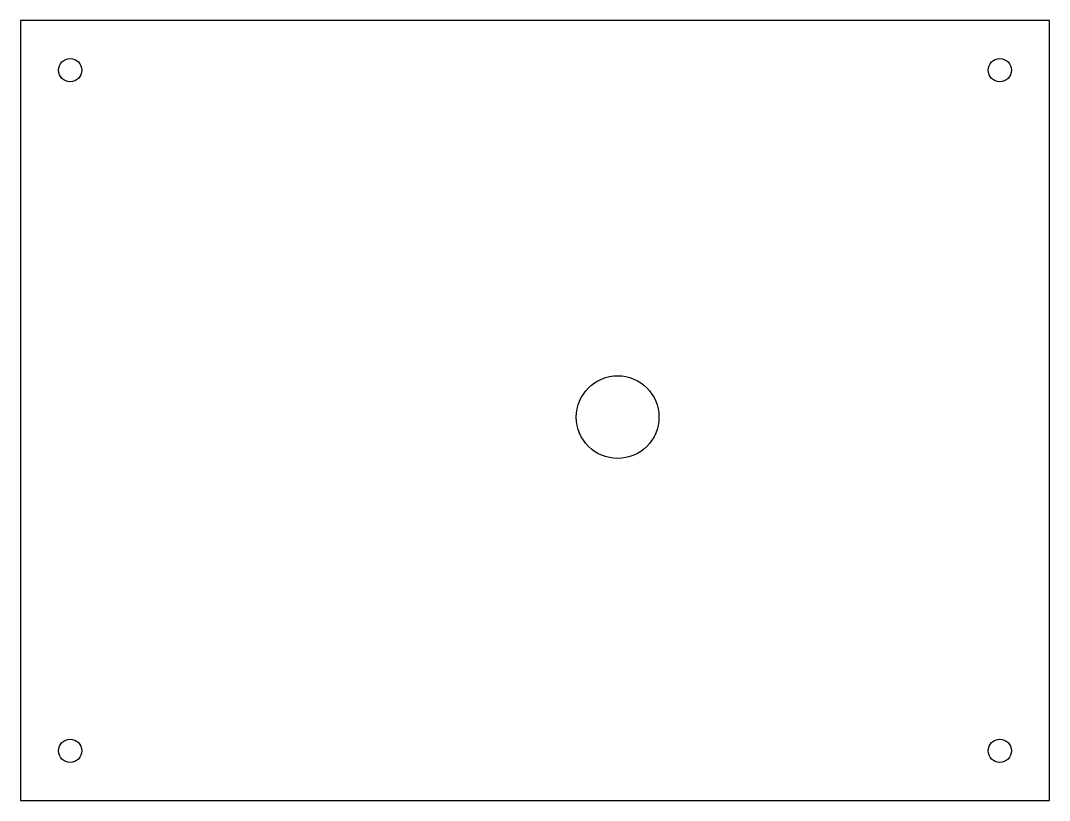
# Model space of a CAD drawing. Header units: millimetres. Extents: x -78 to 78, y -59 to 59.
import ezdxf

# ---------------------------------------------------------------- set-up
doc = ezdxf.new("R2010")
doc.units = ezdxf.units.MM
doc.layers.get('0').update_dxf_attribs({"linetype": 'CONTINUOUS'})

msp = doc.modelspace()

# ---------------------------------------------------------------- linework, layer by layer
msp.add_lwpolyline([(-77.788, 58.9625), (-77.788, -58.9625), (77.788, -58.9625), (77.788, 58.9625)], close=True)
for centre, radius in [((-70.288, 51.4625), 1.75), ((70.288, 51.4625), 1.75), ((12.5, -1), 6.25), ((-70.288, -51.4625), 1.75), ((70.288, -51.4625), 1.75)]:
    msp.add_circle(centre, radius)

doc.saveas('drawing.dxf')
